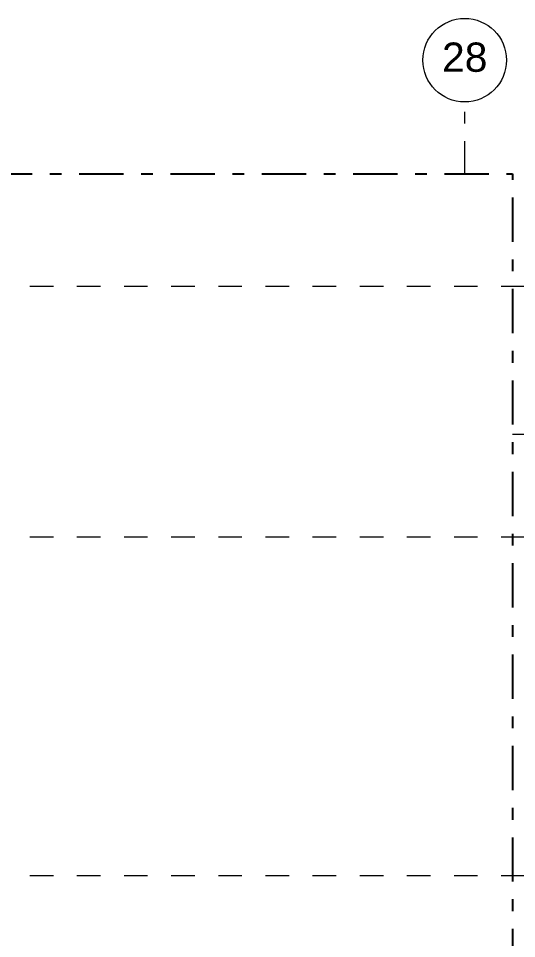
# Model space of a CAD drawing. Header units: millimetres. Extents: x -48147 to 1468943, y -496296 to 18123.
# Drawn here: x 1426727 to 1432692, y -479901 to -468891 of the extents above; entities that cross this region are included whole.
import ezdxf
from ezdxf.enums import TextEntityAlignment as Align

# ---------------------------------------------------------------- set-up
doc = ezdxf.new("R2010")
doc.units = ezdxf.units.MM
doc.header["$MEASUREMENT"] = 0
for name, pattern in [('Dashed', [2822.222233, 1411.111116, -1411.111116]), ('Double Dashed', [1093.611073, 529.166651, -211.666656, 141.111112, -211.666656]), ('Wipeout_Contour', [1000, 0, -1000])]:
    doc.linetypes.add(name, pattern=pattern)
for name, color, linetype, lineweight, true_color in [('0_Pen_No__105', 7, 'Continuous', 15, 0xa6a6a6), ('New_A-15-MG_Structural_Grid_Phase_2_Pen_No__222', 7, 'Continuous', 13, 0x65af33), ('New_A-25-M_Curtain_Wall_Pen_No__43', 7, 'Continuous', 30, 0x444444)]:
    doc.layers.add(name, color=color, linetype=linetype, lineweight=lineweight, true_color=true_color)
for name, color, linetype in [('A-95-P_Drawing', 7, 'Continuous'), ('New_A-15-MG_Structural_Grid_Phase_2', 7, 'Continuous'), ('New_A-25-M_Curtain_Wall', 7, 'Continuous'), ('New_A-25-M_Wall_Ext', 7, 'Continuous'), ('New_ArchiCAD Doors', 7, 'Continuous')]:
    doc.layers.add(name, color=color, linetype=linetype)
for name, color, linetype, lineweight in [('A-95-P_Drawing_Pen_No__194', 7, 'Continuous', 25), ('New_A-25-M_Curtain_Wall_Pen_No__2', 8, 'Continuous', 15), ('New_A-25-M_Curtain_Wall_Pen_No__3', 7, 'Continuous', 18), ('New_A-25-M_Curtain_Wall_Pen_No__87', 8, 'Continuous', 20), ('New_A-25-M_Wall_Ext_Pen_No__87', 8, 'Continuous', 20), ('New_ArchiCAD Doors_Pen_No__87', 8, 'Continuous', 20)]:
    doc.layers.add(name, color=color, linetype=linetype, lineweight=lineweight)
doc.styles.add('GENERATED_STYLE_2', font='')
doc.styles.get('GENERATED_STYLE_2').set_extended_font_data('Swis721 BT')

# ---------------------------------------------------------------- blocks, each defined once
blk = doc.blocks.new('Section Elem_14_1', base_point=(1411454, -491296))
at = {"layer": 'New_A-25-M_Wall_Ext_Pen_No__87', "linetype": 'Continuous'}
blk.add_line((1444623, -473872), (1431940, -473872), dxfattribs=at)
blk = doc.blocks.new('Section Elem_30_1', base_point=(1411454, -491296))
at = {"layer": 'New_A-25-M_Wall_Ext_Pen_No__87', "linetype": 'Continuous'}
for p, q in [((1431940, -473872), (1426273, -473872)), ((1431703, -483196), (1426273, -483196)), ((1431751, -483196), (1431743, -483196))]:
    blk.add_line(p, q, dxfattribs=at)
at = {"color": 254, "linetype": 'Wipeout_Contour', "lineweight": 0, "ltscale": 6011020.798159948}
blk.add_wipeout([(1425908, -473872), (1425855, -473872), (1425855, -475096), (1425908, -475096)], dxfattribs=at).dxf.layer = 'New_A-25-M_Wall_Ext'
at = {"color": 254, "linetype": 'Wipeout_Contour', "lineweight": 0, "ltscale": 12028225.93548053}
blk.add_wipeout([(1425908, -475852), (1425855, -475852), (1425855, -479146), (1425885, -479146), (1425885, -476675), (1425900, -476675), (1425900, -475962), (1425908, -475962)], dxfattribs=at).dxf.layer = 'New_A-25-M_Wall_Ext'
at = {"color": 254, "linetype": 'Wipeout_Contour', "lineweight": 0, "ltscale": 9026619.218920939}
blk.add_wipeout([(1425889, -479606), (1425889, -479889), (1425894, -479887), (1425897, -479880), (1425897, -479615), (1425894, -479609)], dxfattribs=at).dxf.layer = 'New_A-25-M_Wall_Ext'
at = {"layer": 'New_A-25-M_Wall_Ext_Pen_No__87', "linetype": 'Continuous'}
blk.add_line((1425908, -473872), (1425855, -473872), dxfattribs=at)
at = {"color": 254, "linetype": 'Wipeout_Contour', "lineweight": 0, "ltscale": 12025128.01355878}
blk.add_wipeout([(1425888, -475557), (1425855, -475557), (1425855, -475840), (1425888, -475840), (1425894, -475838), (1425897, -475831), (1425897, -475566), (1425894, -475560)], dxfattribs=at).dxf.layer = 'New_A-25-M_Wall_Ext'
at = {"color": 254, "linetype": 'Wipeout_Contour', "lineweight": 0, "ltscale": 6016783.436247423}
blk.add_wipeout([(1425900, -478773), (1425900, -479146), (1425908, -479146), (1425908, -478773)], dxfattribs=at).dxf.layer = 'New_A-25-M_Wall_Ext'
at = {"color": 254, "linetype": 'Wipeout_Contour', "lineweight": 0, "ltscale": 6017963.711902513}
blk.add_wipeout([(1425889, -479900), (1425889, -479906), (1425908, -479906), (1425908, -479900)], dxfattribs=at).dxf.layer = 'New_A-25-M_Wall_Ext'
at = {"color": 254, "linetype": 'Wipeout_Contour', "lineweight": 0, "ltscale": 9018975.266914455}
blk.add_wipeout([(1425906, -475560), (1425904, -475566), (1425904, -475831), (1425906, -475838), (1425908, -475838), (1425908, -475559)], dxfattribs=at).dxf.layer = 'New_A-25-M_Wall_Ext'
at = {"color": 254, "linetype": 'Wipeout_Contour', "lineweight": 0, "ltscale": 9026693.408530122}
blk.add_wipeout([(1425904, -479880), (1425907, -479887), (1425908, -479887), (1425908, -479608), (1425907, -479609), (1425904, -479615)], dxfattribs=at).dxf.layer = 'New_A-25-M_Wall_Ext'
blk = doc.blocks.new('Section Elem_31_1', base_point=(1411454, -491296))
at = {"layer": 'New_ArchiCAD Doors_Pen_No__87', "linetype": 'Continuous'}
for p, q in [((1426803, -478246), (1426803, -476126)), ((1426803, -476126), (1426825, -476126)), ((1431828, -476126), (1431853, -476126)), ((1431853, -476126), (1431853, -478246)), ((1431853, -478246), (1426803, -478246))]:
    blk.add_line(p, q, dxfattribs=at)
blk = doc.blocks.new('Section Elem_38_1', base_point=(1411454, -491296))
at = {"color": 254, "linetype": 'Wipeout_Contour', "lineweight": 0, "ltscale": 6028805.398827471}
blk.add_wipeout([(1428818, -478246), (1429818, -478246), (1429818, -478221), (1428818, -478221)], dxfattribs=at).dxf.layer = 'New_A-25-M_Curtain_Wall'
at = {"layer": 'New_A-25-M_Curtain_Wall_Pen_No__87', "linetype": 'Continuous'}
blk.add_line((1429793, -478221), (1428843, -478221), dxfattribs=at)
blk = doc.blocks.new('Section Elem_39_1', base_point=(1411454, -491296))
at = {"color": 254, "linetype": 'Wipeout_Contour', "lineweight": 0, "ltscale": 6032608.319162904}
blk.add_wipeout([(1429818, -478246), (1430823, -478246), (1430823, -478221), (1429818, -478221)], dxfattribs=at).dxf.layer = 'New_A-25-M_Curtain_Wall'
at = {"layer": 'New_A-25-M_Curtain_Wall_Pen_No__87', "linetype": 'Continuous'}
blk.add_line((1430798, -478221), (1429843, -478221), dxfattribs=at)
blk = doc.blocks.new('Section Elem_40_1', base_point=(1411454, -491296))
at = {"color": 254, "linetype": 'Wipeout_Contour', "lineweight": 0, "ltscale": 6031329.642133253}
blk.add_wipeout([(1429843, -478221), (1430798, -478221), (1430798, -476226), (1429843, -476226)], dxfattribs=at).dxf.layer = 'New_A-25-M_Curtain_Wall'
blk = doc.blocks.new('Section Elem_41_1', base_point=(1411454, -491296))
at = {"color": 254, "linetype": 'Wipeout_Contour', "lineweight": 0, "ltscale": 6027525.914931584}
blk.add_wipeout([(1428843, -478221), (1429793, -478221), (1429793, -476226), (1428843, -476226)], dxfattribs=at).dxf.layer = 'New_A-25-M_Curtain_Wall'
blk = doc.blocks.new('Section Elem_42_1', base_point=(1411454, -491296))
at = {"color": 254, "linetype": 'Wipeout_Contour', "lineweight": 0, "ltscale": 6021695.887813339}
blk.add_wipeout([(1427773, -478201), (1427793, -478221), (1427793, -476226), (1427773, -476226)], dxfattribs=at).dxf.layer = 'New_A-25-M_Curtain_Wall'
at = {"color": 254, "linetype": 'Wipeout_Contour', "lineweight": 0, "ltscale": 6022138.913911886}
blk.add_wipeout([(1427343, -478221), (1427793, -478221), (1427773, -478201), (1427363, -478201)], dxfattribs=at).dxf.layer = 'New_A-25-M_Curtain_Wall'
at = {"color": 254, "linetype": 'Wipeout_Contour', "lineweight": 0, "ltscale": 6020064.620465979}
blk.add_wipeout([(1427343, -478221), (1427363, -478201), (1427363, -476226), (1427343, -476226)], dxfattribs=at).dxf.layer = 'New_A-25-M_Curtain_Wall'
at = {"color": 254, "linetype": 'Wipeout_Contour', "lineweight": 0, "ltscale": 6021551.945512615}
blk.add_wipeout([(1427728, -478156), (1427773, -478201), (1427773, -476226), (1427728, -476226)], dxfattribs=at).dxf.layer = 'New_A-25-M_Curtain_Wall'
at = {"color": 254, "linetype": 'Wipeout_Contour', "lineweight": 0, "ltscale": 6020167.260594816}
blk.add_wipeout([(1427363, -478201), (1427408, -478156), (1427408, -476226), (1427363, -476226)], dxfattribs=at).dxf.layer = 'New_A-25-M_Curtain_Wall'
at = {"color": 254, "linetype": 'Wipeout_Contour', "lineweight": 0, "ltscale": 6022097.621422028}
blk.add_wipeout([(1427363, -478201), (1427773, -478201), (1427728, -478156), (1427408, -478156)], dxfattribs=at).dxf.layer = 'New_A-25-M_Curtain_Wall'
at = {"color": 254, "linetype": 'Wipeout_Contour', "lineweight": 0, "ltscale": 6020845.316495966}
blk.add_wipeout([(1427408, -478156), (1427728, -478156), (1427728, -476226), (1427408, -476226)], dxfattribs=at).dxf.layer = 'New_A-25-M_Curtain_Wall'
at = {"layer": 'New_A-25-M_Curtain_Wall_Pen_No__3', "linetype": 'Continuous'}
for p, q in [((1427724, -476291), (1427694, -476365)), ((1427750, -476226), (1427743, -476245)), ((1427675, -476412), (1427645, -476486)), ((1427627, -476532), (1427597, -476606)), ((1427578, -476653), (1427548, -476727)), ((1427529, -476773), (1427499, -476847)), ((1427481, -476894), (1427451, -476968)), ((1427432, -477014), (1427402, -477088)), ((1427393, -477111), (1427363, -477186)), ((1427393, -477260), (1427363, -477186)), ((1427432, -477357), (1427402, -477283)), ((1427481, -477477), (1427451, -477403)), ((1427529, -477598), (1427499, -477524)), ((1427578, -477718), (1427548, -477644)), ((1427627, -477839), (1427597, -477765)), ((1427675, -477959), (1427645, -477885)), ((1427724, -478080), (1427694, -478006)), ((1427773, -478201), (1427743, -478126))]:
    blk.add_line(p, q, dxfattribs=at)
at = {"layer": 'New_A-25-M_Curtain_Wall_Pen_No__43', "linetype": 'Continuous'}
for p, q in [((1427363, -478201), (1427363, -476226)), ((1427408, -476226), (1427408, -478156)), ((1427728, -478156), (1427728, -476226)), ((1427773, -476226), (1427773, -478201)), ((1427408, -478156), (1427728, -478156)), ((1427773, -478201), (1427363, -478201))]:
    blk.add_line(p, q, dxfattribs=at)
blk = doc.blocks.new('Section Elem_43_1', base_point=(1411454, -491296))
at = {"color": 254, "linetype": 'Wipeout_Contour', "lineweight": 0, "ltscale": 12073416.85645011}
blk.add_wipeout([(1431823, -476226), (1431803, -476226), (1431803, -478221), (1431828, -478246), (1431853, -478246), (1431853, -476126), (1431828, -476126), (1431828, -476226)], dxfattribs=at).dxf.layer = 'New_A-25-M_Curtain_Wall'
at = {"layer": 'New_A-25-M_Curtain_Wall_Pen_No__87', "linetype": 'Continuous'}
blk.add_line((1431803, -478221), (1431803, -476226), dxfattribs=at)
blk = doc.blocks.new('Section Elem_44_1', base_point=(1411454, -491296))
at = {"color": 254, "linetype": 'Wipeout_Contour', "lineweight": 0, "ltscale": 6033236.318538269}
blk.add_wipeout([(1430798, -478221), (1430848, -478221), (1430848, -476226), (1430798, -476226)], dxfattribs=at).dxf.layer = 'New_A-25-M_Curtain_Wall'
at = {"layer": 'New_A-25-M_Curtain_Wall_Pen_No__87', "linetype": 'Continuous'}
for p, q in [((1430798, -478221), (1430798, -476226)), ((1430848, -478221), (1430848, -476226)), ((1430823, -478221), (1430798, -478221))]:
    blk.add_line(p, q, dxfattribs=at)
blk = doc.blocks.new('Section Elem_45_1', base_point=(1411454, -491296))
at = {"color": 254, "linetype": 'Wipeout_Contour', "lineweight": 0, "ltscale": 6029422.972058721}
blk.add_wipeout([(1429793, -478221), (1429843, -478221), (1429843, -476226), (1429793, -476226)], dxfattribs=at).dxf.layer = 'New_A-25-M_Curtain_Wall'
at = {"layer": 'New_A-25-M_Curtain_Wall_Pen_No__87', "linetype": 'Continuous'}
for p, q in [((1429793, -478221), (1429793, -476226)), ((1429843, -478221), (1429843, -476226)), ((1429843, -478221), (1429793, -478221))]:
    blk.add_line(p, q, dxfattribs=at)
blk = doc.blocks.new('Section Elem_46_1', base_point=(1411454, -491296))
at = {"color": 254, "linetype": 'Wipeout_Contour', "lineweight": 0, "ltscale": 6025628.864114236}
blk.add_wipeout([(1428793, -478221), (1428843, -478221), (1428843, -476226), (1428793, -476226)], dxfattribs=at).dxf.layer = 'New_A-25-M_Curtain_Wall'
at = {"layer": 'New_A-25-M_Curtain_Wall_Pen_No__87', "linetype": 'Continuous'}
for p, q in [((1428793, -478221), (1428793, -476226)), ((1428843, -478221), (1428843, -476226)), ((1428843, -478221), (1428818, -478221))]:
    blk.add_line(p, q, dxfattribs=at)
blk = doc.blocks.new('Section Elem_47_1', base_point=(1411454, -491296))
at = {"color": 254, "linetype": 'Wipeout_Contour', "lineweight": 0, "ltscale": 6021835.022579364}
blk.add_wipeout([(1427793, -478221), (1427843, -478221), (1427843, -476226), (1427793, -476226)], dxfattribs=at).dxf.layer = 'New_A-25-M_Curtain_Wall'
at = {"layer": 'New_A-25-M_Curtain_Wall_Pen_No__87', "linetype": 'Continuous'}
for p, q in [((1427793, -478221), (1427793, -476226)), ((1427843, -478221), (1427843, -476226))]:
    blk.add_line(p, q, dxfattribs=at)
blk = doc.blocks.new('Section Elem_49_1', base_point=(1411454, -491296))
at = {"color": 254, "linetype": 'Wipeout_Contour', "lineweight": 0, "ltscale": 6035467.773221103}
blk.add_wipeout([(1430823, -478246), (1431325, -478246), (1431325, -478221), (1430823, -478221)], dxfattribs=at).dxf.layer = 'New_A-25-M_Curtain_Wall'
at = {"layer": 'New_A-25-M_Curtain_Wall_Pen_No__87', "linetype": 'Continuous'}
blk.add_line((1431300, -478221), (1430823, -478221), dxfattribs=at)
blk = doc.blocks.new('Section Elem_50_1', base_point=(1411454, -491296))
at = {"color": 254, "linetype": 'Wipeout_Contour', "lineweight": 0, "ltscale": 6036096.511114315}
blk.add_wipeout([(1431350, -478221), (1431803, -478221), (1431803, -476226), (1431350, -476226)], dxfattribs=at).dxf.layer = 'New_A-25-M_Curtain_Wall'
blk = doc.blocks.new('Section Elem_113_1', base_point=(1411454, -491296))
at = {"color": 254, "linetype": 'Wipeout_Contour', "lineweight": 0, "ltscale": 6025012.229977183}
blk.add_wipeout([(1428818, -478221), (1427818, -478221), (1427818, -478246), (1428818, -478246)], dxfattribs=at).dxf.layer = 'New_A-25-M_Curtain_Wall'
at = {"layer": 'New_A-25-M_Curtain_Wall_Pen_No__87', "linetype": 'Continuous'}
blk.add_line((1428818, -478221), (1427818, -478221), dxfattribs=at)
blk = doc.blocks.new('Section Elem_114_1', base_point=(1411454, -491296))
at = {"color": 254, "linetype": 'Wipeout_Contour', "lineweight": 0, "ltscale": 6023731.940189767}
blk.add_wipeout([(1427843, -478221), (1428793, -478221), (1428793, -476226), (1427843, -476226)], dxfattribs=at).dxf.layer = 'New_A-25-M_Curtain_Wall'
blk = doc.blocks.new('Section Elem_125_1', base_point=(1411454, -491296))
at = {"color": 254, "linetype": 'Wipeout_Contour', "lineweight": 0, "ltscale": 6019938.201964138}
blk.add_wipeout([(1427293, -478221), (1427343, -478221), (1427343, -476226), (1427293, -476226)], dxfattribs=at).dxf.layer = 'New_A-25-M_Curtain_Wall'
at = {"layer": 'New_A-25-M_Curtain_Wall_Pen_No__87', "linetype": 'Continuous'}
for p, q in [((1427293, -476226), (1427293, -478221)), ((1427343, -476226), (1427343, -478221))]:
    blk.add_line(p, q, dxfattribs=at)
blk = doc.blocks.new('Section Elem_126_1', base_point=(1411454, -491296))
at = {"color": 254, "linetype": 'Wipeout_Contour', "lineweight": 0, "ltscale": 6022167.503845048}
blk.add_wipeout([(1427318, -478246), (1427818, -478246), (1427818, -478221), (1427318, -478221)], dxfattribs=at).dxf.layer = 'New_A-25-M_Curtain_Wall'
at = {"layer": 'New_A-25-M_Curtain_Wall_Pen_No__87', "linetype": 'Continuous'}
blk.add_line((1427818, -478221), (1427318, -478221), dxfattribs=at)
blk = doc.blocks.new('Section Elem_166_1', base_point=(1411454, -491296))
at = {"color": 254, "linetype": 'Wipeout_Contour', "lineweight": 0, "ltscale": 6035143.092363073}
blk.add_wipeout([(1431300, -478221), (1431350, -478221), (1431350, -476226), (1431300, -476226)], dxfattribs=at).dxf.layer = 'New_A-25-M_Curtain_Wall'
at = {"layer": 'New_A-25-M_Curtain_Wall_Pen_No__87', "linetype": 'Continuous'}
for p, q in [((1431300, -476226), (1431300, -478221)), ((1431350, -476226), (1431350, -478221)), ((1431300, -478221), (1431325, -478221))]:
    blk.add_line(p, q, dxfattribs=at)
blk = doc.blocks.new('Section Elem_167_1', base_point=(1411454, -491296))
at = {"color": 254, "linetype": 'Wipeout_Contour', "lineweight": 0, "ltscale": 6037350.511657139}
blk.add_wipeout([(1431803, -478221), (1431325, -478221), (1431325, -478246), (1431828, -478246)], dxfattribs=at).dxf.layer = 'New_A-25-M_Curtain_Wall'
at = {"layer": 'New_A-25-M_Curtain_Wall_Pen_No__87', "linetype": 'Continuous'}
blk.add_line((1431803, -478221), (1431325, -478221), dxfattribs=at)
blk = doc.blocks.new('Section Elem_168_1', base_point=(1411454, -491296))
at = {"color": 254, "linetype": 'Wipeout_Contour', "lineweight": 0, "ltscale": 6035003.938957366}
blk.add_wipeout([(1431280, -478201), (1431300, -478221), (1431300, -476226), (1431280, -476226)], dxfattribs=at).dxf.layer = 'New_A-25-M_Curtain_Wall'
at = {"color": 254, "linetype": 'Wipeout_Contour', "lineweight": 0, "ltscale": 6035439.246201184}
blk.add_wipeout([(1430848, -478221), (1431300, -478221), (1431280, -478201), (1430868, -478201)], dxfattribs=at).dxf.layer = 'New_A-25-M_Curtain_Wall'
at = {"color": 254, "linetype": 'Wipeout_Contour', "lineweight": 0, "ltscale": 6033362.783694112}
blk.add_wipeout([(1430848, -478221), (1430868, -478201), (1430868, -476226), (1430848, -476226)], dxfattribs=at).dxf.layer = 'New_A-25-M_Curtain_Wall'
at = {"color": 254, "linetype": 'Wipeout_Contour', "lineweight": 0, "ltscale": 6034860.011731416}
blk.add_wipeout([(1431235, -478156), (1431280, -478201), (1431280, -476226), (1431235, -476226)], dxfattribs=at).dxf.layer = 'New_A-25-M_Curtain_Wall'
at = {"color": 254, "linetype": 'Wipeout_Contour', "lineweight": 0, "ltscale": 6033465.499717433}
blk.add_wipeout([(1430868, -478201), (1430913, -478156), (1430913, -476226), (1430868, -476226)], dxfattribs=at).dxf.layer = 'New_A-25-M_Curtain_Wall'
at = {"color": 254, "linetype": 'Wipeout_Contour', "lineweight": 0, "ltscale": 6035398.044705246}
blk.add_wipeout([(1430868, -478201), (1431280, -478201), (1431235, -478156), (1430913, -478156)], dxfattribs=at).dxf.layer = 'New_A-25-M_Curtain_Wall'
at = {"color": 254, "linetype": 'Wipeout_Contour', "lineweight": 0, "ltscale": 6034148.500684913}
blk.add_wipeout([(1430913, -478156), (1431235, -478156), (1431235, -476226), (1430913, -476226)], dxfattribs=at).dxf.layer = 'New_A-25-M_Curtain_Wall'
at = {"layer": 'New_A-25-M_Curtain_Wall_Pen_No__3', "linetype": 'Continuous'}
for p, q in [((1431231, -476291), (1431201, -476365)), ((1431258, -476226), (1431250, -476245)), ((1431182, -476411), (1431152, -476485)), ((1431133, -476532), (1431103, -476606)), ((1431084, -476652), (1431054, -476726)), ((1431035, -476773), (1431005, -476847)), ((1430987, -476893), (1430956, -476967)), ((1430938, -477014), (1430907, -477088)), ((1430898, -477111), (1430868, -477186)), ((1430898, -477260), (1430868, -477186)), ((1430938, -477357), (1430907, -477283)), ((1430987, -477478), (1430956, -477404)), ((1431035, -477598), (1431005, -477524)), ((1431084, -477719), (1431054, -477645)), ((1431133, -477839), (1431103, -477765)), ((1431182, -477960), (1431152, -477886)), ((1431231, -478080), (1431201, -478006)), ((1431280, -478201), (1431250, -478126))]:
    blk.add_line(p, q, dxfattribs=at)
at = {"layer": 'New_A-25-M_Curtain_Wall_Pen_No__43', "linetype": 'Continuous'}
for p, q in [((1430868, -478201), (1430868, -476226)), ((1430913, -476226), (1430913, -478156)), ((1431235, -478156), (1431235, -476226)), ((1431280, -476226), (1431280, -478201)), ((1430913, -478156), (1431235, -478156)), ((1431280, -478201), (1430868, -478201))]:
    blk.add_line(p, q, dxfattribs=at)
blk = doc.blocks.new('Section Elem_169_1', base_point=(1411454, -491296))
at = {"color": 254, "linetype": 'Wipeout_Contour', "lineweight": 0, "ltscale": 6016750.468682933}
blk.add_wipeout([(1426830, -476226), (1426830, -476126), (1426825, -476126), (1426825, -476226)], dxfattribs=at).dxf.layer = 'New_A-25-M_Curtain_Wall'
at = {"color": 254, "linetype": 'Wipeout_Contour', "lineweight": 0, "ltscale": 6035715.706322671}
blk.add_wipeout([(1431828, -476226), (1431828, -476126), (1431823, -476126), (1431823, -476226)], dxfattribs=at).dxf.layer = 'New_A-25-M_Curtain_Wall'
at = {"color": 254, "linetype": 'Wipeout_Contour', "lineweight": 0, "ltscale": 6026233.086905857}
blk.add_wipeout([(1426830, -476226), (1431823, -476226), (1431823, -476126), (1426830, -476126)], dxfattribs=at).dxf.layer = 'New_A-25-M_Curtain_Wall'
at = {"layer": 'New_A-25-M_Curtain_Wall_Pen_No__2', "linetype": 'Continuous'}
for p, q in [((1426825, -476226), (1426825, -476126)), ((1426830, -476126), (1426825, -476126)), ((1426830, -476126), (1431823, -476126)), ((1426830, -476126), (1426830, -476226)), ((1431823, -476226), (1431823, -476126)), ((1431828, -476126), (1431823, -476126)), ((1431828, -476226), (1431828, -476126)), ((1426830, -476226), (1426825, -476226)), ((1426830, -476226), (1431823, -476226)), ((1431828, -476226), (1431823, -476226))]:
    blk.add_line(p, q, dxfattribs=at)
blk = doc.blocks.new('Section Elem_192_1', base_point=(1411454, -491296))
at = {"color": 254, "linetype": 'Wipeout_Contour', "lineweight": 0, "ltscale": 12035475.94177683}
blk.add_wipeout([(1426803, -476126), (1426803, -478246), (1426828, -478246), (1426853, -478221), (1426853, -476226), (1426830, -476226), (1426825, -476226), (1426825, -476126)], dxfattribs=at).dxf.layer = 'New_A-25-M_Curtain_Wall'
at = {"layer": 'New_A-25-M_Curtain_Wall_Pen_No__87', "linetype": 'Continuous'}
blk.add_line((1426853, -478221), (1426853, -476226), dxfattribs=at)
blk = doc.blocks.new('Section Elem_193_1', base_point=(1411454, -491296))
at = {"color": 254, "linetype": 'Wipeout_Contour', "lineweight": 0, "ltscale": 6020313.739079925}
blk.add_wipeout([(1426853, -478221), (1426828, -478246), (1427318, -478246), (1427318, -478221)], dxfattribs=at).dxf.layer = 'New_A-25-M_Curtain_Wall'
at = {"layer": 'New_A-25-M_Curtain_Wall_Pen_No__87', "linetype": 'Continuous'}
blk.add_line((1427318, -478221), (1426853, -478221), dxfattribs=at)
blk = doc.blocks.new('Section Elem_194_1', base_point=(1411454, -491296))
at = {"color": 254, "linetype": 'Wipeout_Contour', "lineweight": 0, "ltscale": 6019008.790742751}
blk.add_wipeout([(1427293, -476226), (1426853, -476226), (1426853, -478221), (1427293, -478221)], dxfattribs=at).dxf.layer = 'New_A-25-M_Curtain_Wall'
blk = doc.blocks.new('Standard grid marker[5]_1', base_point=(1432070, -469891))
at = {"layer": 'New_A-15-MG_Structural_Grid_Phase_2_Pen_No__222', "linetype": 'Double Dashed'}
for q in [(1432070, -469891), (1432070, -494296)]:
    blk.add_line((1432070, -470891), q, dxfattribs=at)
at = {"layer": 'New_A-15-MG_Structural_Grid_Phase_2_Pen_No__222', "linetype": 'Continuous'}
blk.add_circle((1432070, -469391), 500, dxfattribs=at)
at = {"layer": 'New_A-15-MG_Structural_Grid_Phase_2_Pen_No__222', "linetype": 'Double Dashed'}
blk.add_point((1432070, -470891), dxfattribs=at)
blk.add_point((1432070, -470891), dxfattribs=at)
at = {"layer": 'New_A-15-MG_Structural_Grid_Phase_2_Pen_No__222', "style": 'GENERATED_STYLE_2'}
for tag, p in [('AC_MarkerText_1_0', (1432070, -469355)), ('AC_MarkerText_1_1', (1432070, -495759))]:
    blk.add_attdef(tag, text='', height=350, rotation=360, dxfattribs=at).set_placement(p, align=Align.MIDDLE_CENTER)
blk = doc.blocks.new('S-34 Building Section_STORY_MARKER', base_point=(1411454, -491296))
at = {"layer": '0_Pen_No__105', "linetype": 'Dashed', "ltscale": 0.2}
for p, q in [((1387916, -472096), (1445948, -472096)), ((1387916, -475096), (1445948, -475096)), ((1387916, -479146), (1445948, -479146))]:
    blk.add_line(p, q, dxfattribs=at)

msp = doc.modelspace()

# ---------------------------------------------------------------- block references
at = {"layer": 'New_A-25-M_Wall_Ext'}
msp.add_blockref('Section Elem_14_1', (1411454.5, -491295.5), dxfattribs=at)

# ---------------------------------------------------------------- next in the draw order: block references
msp.add_blockref('Section Elem_30_1', (1411454.5, -491295.5), dxfattribs=at)

# ---------------------------------------------------------------- next in the draw order: block references
at = {"layer": 'New_ArchiCAD Doors'}
msp.add_blockref('Section Elem_31_1', (1411454.5, -491295.5), dxfattribs=at)

# ---------------------------------------------------------------- next in the draw order: block references
at = {"layer": 'New_A-25-M_Curtain_Wall'}
for name in ['Section Elem_43_1', 'Section Elem_42_1', 'Section Elem_38_1']:
    msp.add_blockref(name, (1411454.5, -491295.5), dxfattribs=at)

# ---------------------------------------------------------------- next in the draw order: block references
for name in ['Section Elem_125_1', 'Section Elem_47_1', 'Section Elem_39_1']:
    msp.add_blockref(name, (1411454.5, -491295.5), dxfattribs=at)

# ---------------------------------------------------------------- next in the draw order: block references
msp.add_blockref('Section Elem_40_1', (1411454.5, -491295.5), dxfattribs=at)

# ---------------------------------------------------------------- next in the draw order: block references
for name in ['Section Elem_41_1', 'Section Elem_44_1']:
    msp.add_blockref(name, (1411454.5, -491295.5), dxfattribs=at)

# ---------------------------------------------------------------- next in the draw order: block references
for name in ['Section Elem_46_1', 'Section Elem_45_1', 'Section Elem_49_1']:
    msp.add_blockref(name, (1411454.5, -491295.5), dxfattribs=at)

# ---------------------------------------------------------------- next in the draw order: block references
for name in ['Section Elem_50_1', 'Section Elem_113_1']:
    msp.add_blockref(name, (1411454.5, -491295.5), dxfattribs=at)

# ---------------------------------------------------------------- next in the draw order: block references
for name in ['Section Elem_114_1', 'Section Elem_166_1']:
    msp.add_blockref(name, (1411454.5, -491295.5), dxfattribs=at)

# ---------------------------------------------------------------- next in the draw order: block references
for name in ['Section Elem_126_1', 'Section Elem_167_1']:
    msp.add_blockref(name, (1411454.5, -491295.5), dxfattribs=at)

# ---------------------------------------------------------------- next in the draw order: block references
msp.add_blockref('Section Elem_168_1', (1411454.5, -491295.5), dxfattribs=at)

# ---------------------------------------------------------------- next in the draw order: block references
msp.add_blockref('Section Elem_169_1', (1411454.5, -491295.5), dxfattribs=at)

# ---------------------------------------------------------------- next in the draw order: block references
at = {"layer": 'New_A-15-MG_Structural_Grid_Phase_2', "color": 8, "linetype": 'Continuous', "lineweight": 15}
ref = msp.add_blockref('Standard grid marker[5]_1', (1432070.4, -469890.9), dxfattribs=at)
ref.add_attrib('AC_MarkerText_1', '28', dxfattribs={"layer": 'New_A-15-MG_Structural_Grid_Phase_2_Pen_No__222', "color": 85, "true_color": 0x65af33, "height": 350, "rotation": 360, "style": 'GENERATED_STYLE_2'}).set_placement((1432070.4, -469354.7), align=Align.MIDDLE_CENTER)
at = {"layer": 'New_A-25-M_Curtain_Wall'}
msp.add_blockref('Section Elem_192_1', (1411454.5, -491295.5), dxfattribs=at)

# ---------------------------------------------------------------- next in the draw order: block references
msp.add_blockref('Section Elem_193_1', (1411454.5, -491295.5), dxfattribs=at)

# ---------------------------------------------------------------- next in the draw order: block references
msp.add_blockref('Section Elem_194_1', (1411454.5, -491295.5), dxfattribs=at)

# ---------------------------------------------------------------- next in the draw order: wipeouts: each hides what was drawn before it
at = {"color": 254, "linetype": 'Wipeout_Contour', "lineweight": 0, "ltscale": 6032284.253134676}
msp.add_wipeout([(1432640.8, -492986.9), (1425307.8, -492986.9), (1425307.8, -470752.6), (1432640.8, -470752.6)], dxfattribs=at).dxf.layer = 'A-95-P_Drawing'

# ---------------------------------------------------------------- next in the draw order: linework, layer by layer
at = {"layer": 'A-95-P_Drawing_Pen_No__194', "linetype": 'Double Dashed', "flags": 128}
msp.add_lwpolyline([(1432640.8, -492986.9), (1425307.8, -492986.9), (1425307.8, -470752.6), (1432640.8, -470752.6)], close=True, dxfattribs=at)

# ---------------------------------------------------------------- next in the draw order: block references
at = {"linetype": 'Continuous', "lineweight": 0}
msp.add_blockref('S-34 Building Section_STORY_MARKER', (1411454.5, -491295.5), dxfattribs=at)

doc.saveas('drawing.dxf')
